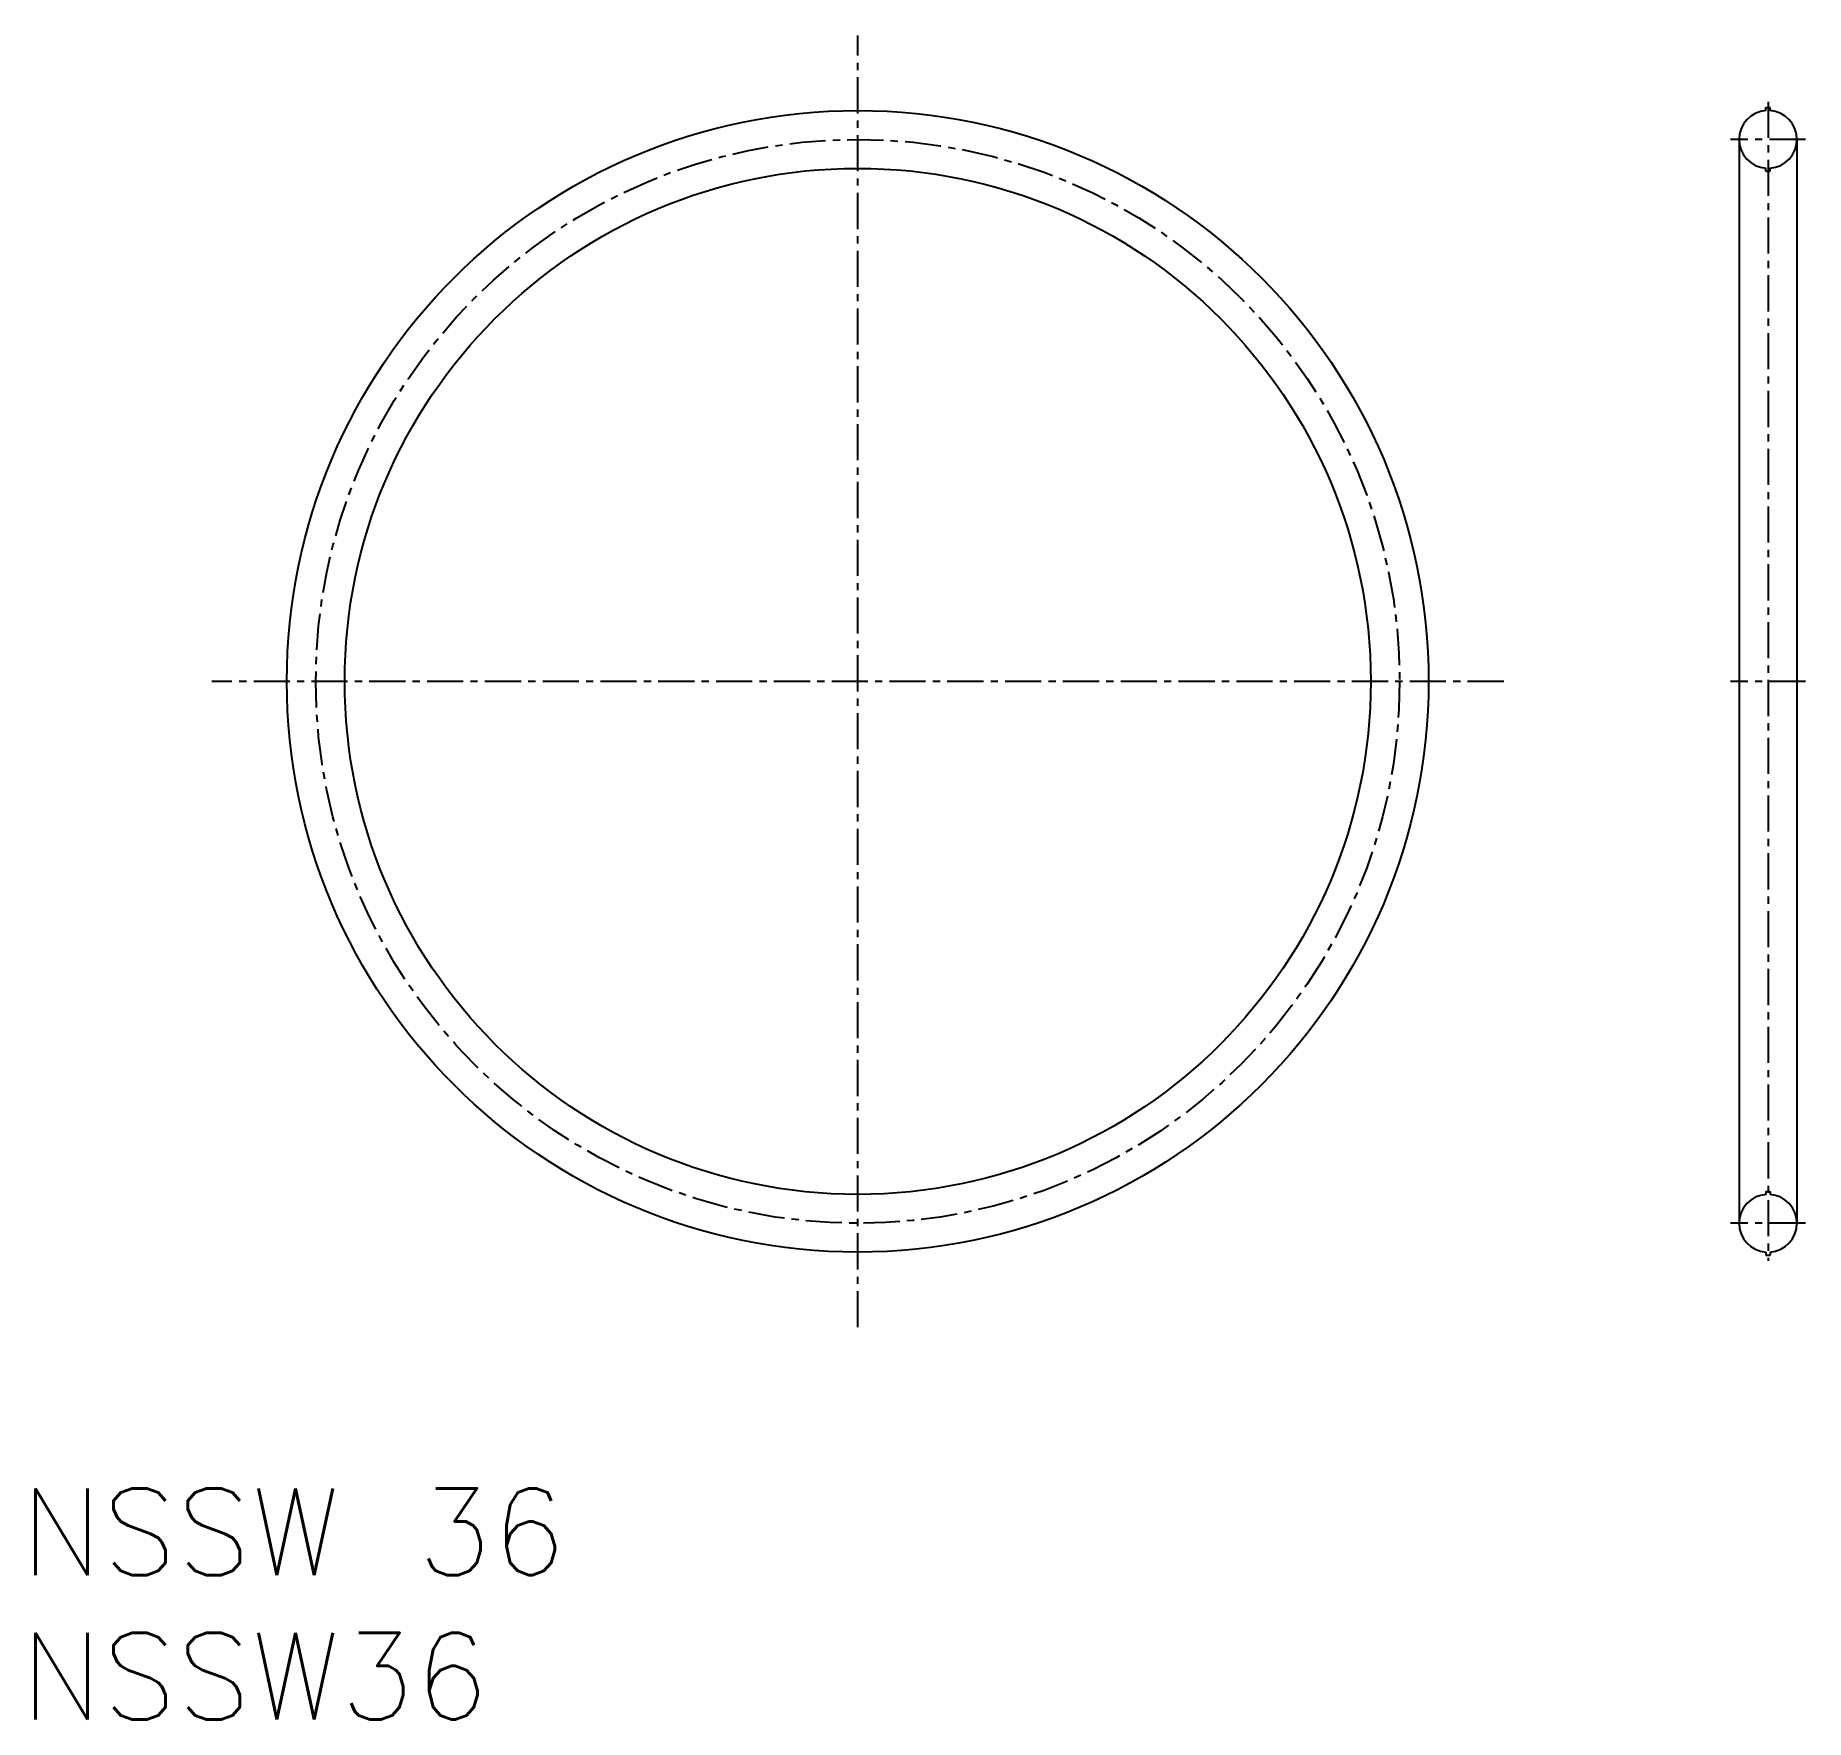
# Model space of a CAD drawing. Extents: x 0.5 to 61.8, y 0 to 58.3.
import ezdxf

# ---------------------------------------------------------------- set-up
doc = ezdxf.new("R2010")
doc.units = 0
doc.linetypes.add('CENTER', pattern=[2, 1.25, -0.25, 0.25, -0.25])
doc.layers.get('0').update_dxf_attribs({"linetype": 'CONTINUOUS'})
doc.layers.add('CENTER', color=1, linetype='CENTER')
doc.styles.get("Standard").update_dxf_attribs({"font": 'txt.shx'})

# ---------------------------------------------------------------- blocks, each defined once
blk = doc.blocks.new('*U2')
at = {"color": 7, "linetype": 'CONTINUOUS'}
blk.add_text('NSSW36', height=3, dxfattribs=at).set_placement((0, 0))
blk = doc.blocks.new('*U3')
at = {"color": 7, "linetype": 'CONTINUOUS'}
blk.add_text('NSSW 36', height=3, dxfattribs=at).set_placement((0, 5))

msp = doc.modelspace()

# ---------------------------------------------------------------- linework, layer by layer
at = {"color": 7, "linetype": 'CONTINUOUS'}
for p, q in [((60.386, 55.671), (60.386, 55.774)), ((60.386, 55.774), (60.536, 55.774)), ((60.536, 55.671), (60.536, 55.774)), ((59.461, 54.674), (59.461, 17.174)), ((61.461, 54.674), (61.461, 17.174)), ((60.386, 53.574), (60.386, 53.677)), ((60.386, 53.574), (60.536, 53.574)), ((60.536, 53.574), (60.536, 53.677)), ((60.386, 18.274), (60.386, 18.171)), ((60.386, 18.274), (60.536, 18.274)), ((60.536, 18.274), (60.536, 18.171)), ((60.386, 16.177), (60.386, 16.074)), ((60.386, 16.074), (60.536, 16.074)), ((60.536, 16.177), (60.536, 16.074))]:
    msp.add_line(p, q, dxfattribs=at)
for radius in [19.75, 17.75]:
    msp.add_circle((28.966, 35.924), radius, dxfattribs=at)
for centre, start, end in [((60.461, 54.674), 94.30122, 265.69878), ((60.461, 54.674), 274.30122, 85.69878), ((60.461, 17.174), 94.30122, 265.69878), ((60.461, 17.174), 274.30122, 85.69878)]:
    msp.add_arc(centre, 1, start, end, dxfattribs=at)
at = {"layer": 'CENTER', "color": 1, "linetype": 'CENTER'}
for p, q in [((28.966, 13.575), (28.966, 58.274)), ((60.461, 55.974), (60.461, 15.874)), ((61.761, 54.674), (59.161, 54.674)), ((51.316, 35.924), (6.616, 35.924)), ((61.761, 35.924), (59.161, 35.924)), ((61.761, 17.174), (59.161, 17.174))]:
    msp.add_line(p, q, dxfattribs=at)
msp.add_circle((28.966, 35.924), 18.75, dxfattribs=at)

# ---------------------------------------------------------------- block references
at = {"color": 7, "linetype": 'CONTINUOUS'}
for name in ['*U3', '*U2']:
    msp.add_blockref(name, (0, 0), dxfattribs=at)

doc.saveas('drawing.dxf')
